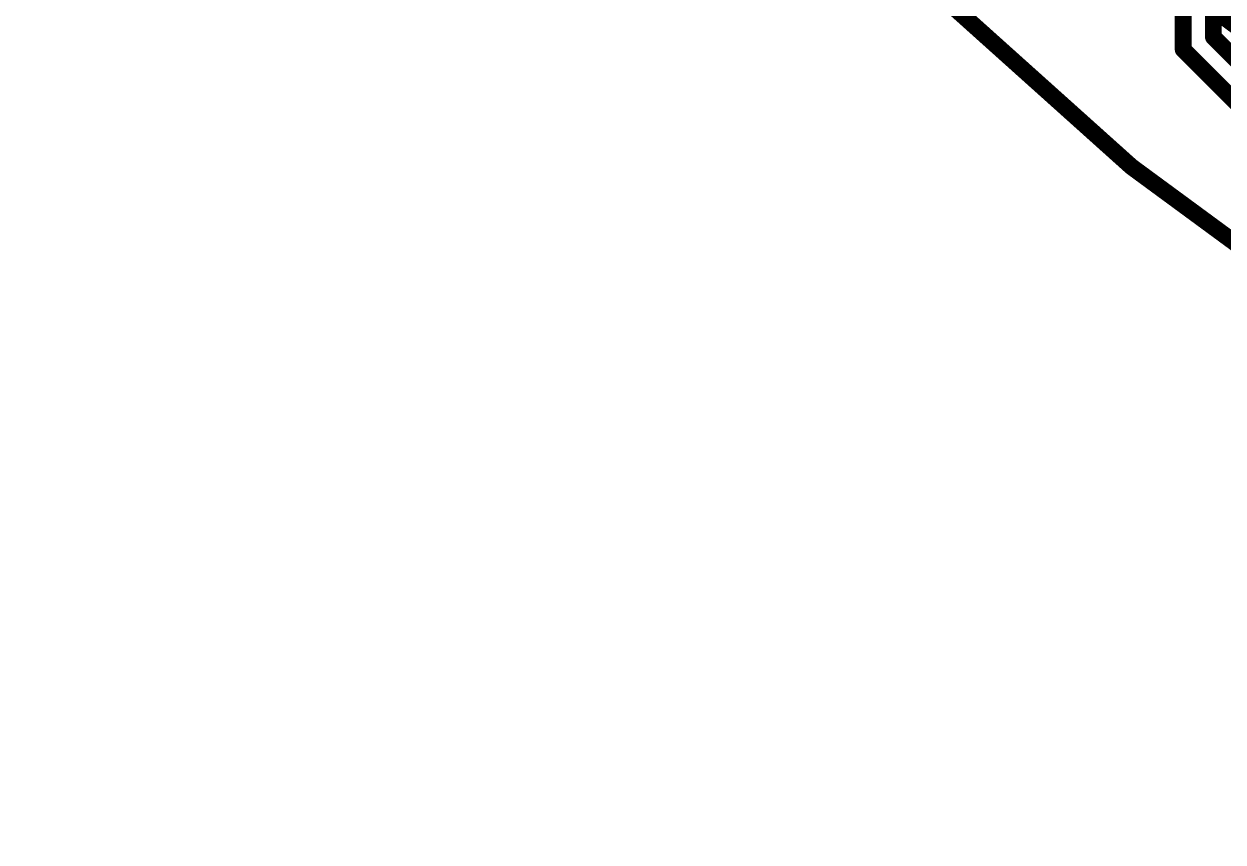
# Model space of a CAD drawing. Header units: millimetres. Extents: x -0.57 to 2.98, y -0.65 to 2.86.
# Drawn here: x -0.575 to 0.139, y -0.65 to -0.163 of the extents above; entities that cross this region are included whole.
import ezdxf

# ---------------------------------------------------------------- set-up
doc = ezdxf.new("R2010")
doc.units = ezdxf.units.MM
doc.header["$MEASUREMENT"] = 0
for name, color, linetype in [('BottomLayer', 5, 'Continuous'), ('Mechanical2', 216, 'Continuous'), ('TopLayer', 1, 'Continuous')]:
    doc.layers.add(name, color=color, linetype=linetype)

msp = doc.modelspace()

# ---------------------------------------------------------------- linework, layer by layer
at = {"layer": 'BottomLayer', "const_width": 0.01}
for points in [[(0.133, -0.17054), (0.133, 0.128)], [(0.115, -0.178), (0.115, 0.12054)], [(0.133, -0.17054), (0.34846, -0.386)], [(0.115, -0.178), (0.341, -0.404)]]:
    msp.add_lwpolyline(points, dxfattribs=at)
at = {"layer": 'BottomLayer', "const_width": 0.005}
for points in [[(0.1305, -0.17054, 1), (0.1355, -0.17054, 1)], [(0.1305, -0.17054, 1), (0.1355, -0.17054, 1)], [(0.1125, -0.178, 1), (0.1175, -0.178, 1)], [(0.1125, -0.178, 1), (0.1175, -0.178, 1)]]:
    msp.add_lwpolyline(points, format="xyb", close=True, dxfattribs=at)
at = {"layer": 'Mechanical2', "const_width": 0.01}
msp.add_lwpolyline([(1.75783, 2.80917, -6.230382), (0.64896, 2.81029)], format="xyb", dxfattribs=at)
at = {"layer": 'TopLayer', "const_width": 0.008}
msp.add_lwpolyline([(0.103, -0.133), (0.26936, -0.25636)], dxfattribs=at)

doc.saveas('drawing.dxf')
